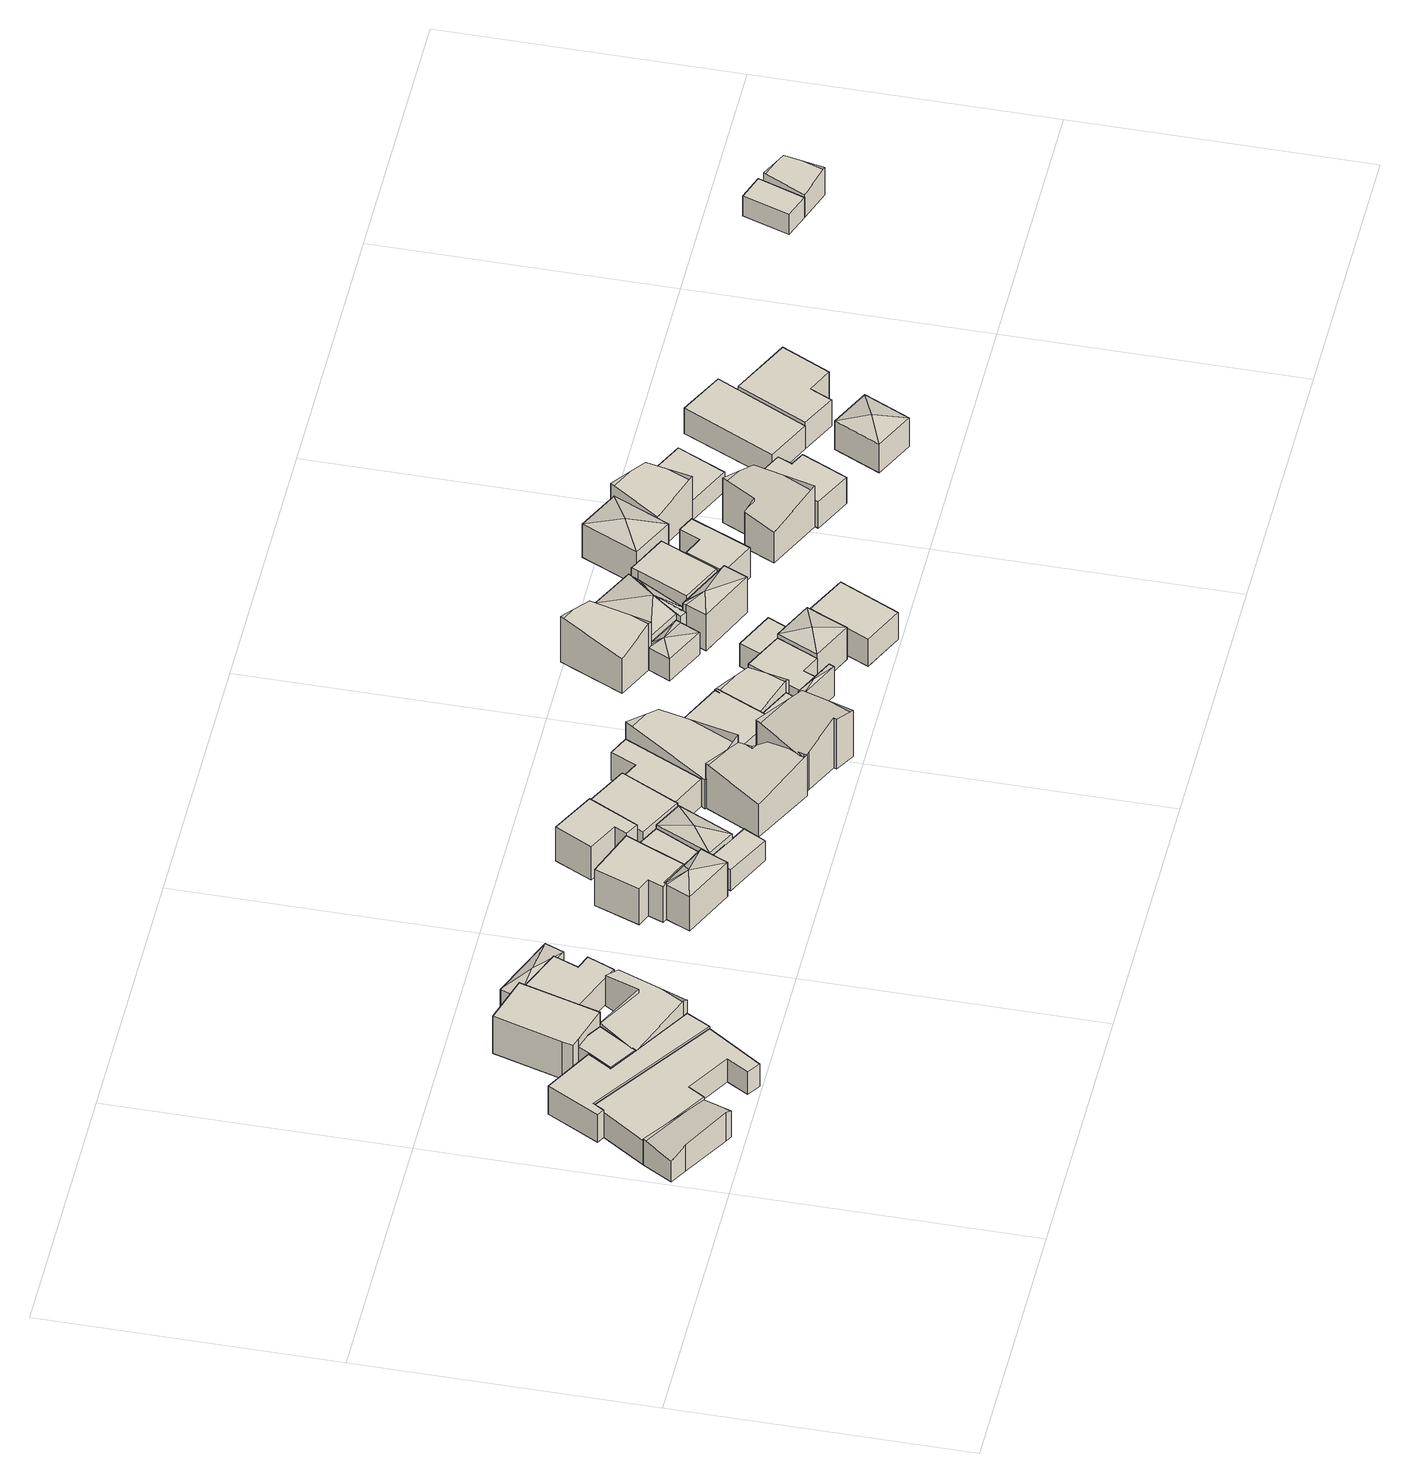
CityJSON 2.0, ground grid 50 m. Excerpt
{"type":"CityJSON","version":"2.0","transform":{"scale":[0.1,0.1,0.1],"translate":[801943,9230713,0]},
"CityObjects":{
"building1":{"type":"Building","attributes":{"Building Type":"Residential","Roof Shape":"gable","Roof Material":"Concrete Glazed Tile","Roof Material Code":1,"Roof Direction":"northwest","Building Height":4.26,"Roof Slope":30.9,"Footprint Area":79.49,"Solar PV Capacity Low":9.95,"Solar PV Capacity High":13.07,"Solar Annual Energy Low":14351,"Solar Annual Energy High":18914,"Suitable PV Area":59.42},"geometry":[{"type":"MultiSurface","lod":"2.2","boundaries":[[[0,1,2,3,4,5]],[[5,4,6,7]],[[4,3,8,6]],[[3,2,9,8]],[[2,1,10,9]],[[1,0,11,10]],[[0,5,7,11]],[[7,6,8,9,10,11]]]}]},
"building2":{"type":"Building","attributes":{"Building Type":"Residential","Roof Shape":"shed","Roof Material":"Concrete Glazed Tile","Roof Material Code":1,"Roof Direction":"northwest","Building Height":4.74,"Roof Slope":11.1,"Footprint Area":238.52,"Solar PV Capacity Low":29.86,"Solar PV Capacity High":39.22,"Solar Annual Energy Low":43064,"Solar Annual Energy High":56754,"Suitable PV Area":178.29},"geometry":[{"type":"MultiSurface","lod":"2.2","boundaries":[[[12,0,5,13,14,15,16,17,18]],[[18,17,19,20]],[[17,16,21,19]],[[16,15,22,21]],[[15,14,23,22]],[[14,13,24,23]],[[13,5,25,24]],[[5,0,26,25]],[[0,12,27,26]],[[12,18,20,27]],[[20,19,21,22,23,24,25,26,27]]]}]},
"building3":{"type":"Building","attributes":{"Building Type":"Residential","Roof Shape":"shed","Roof Material":"Concrete Glazed Tile","Roof Material Code":1,"Roof Direction":"northwest","Building Height":5.39,"Roof Slope":14.2,"Footprint Area":151.23,"Solar PV Capacity Low":18.93,"Solar PV Capacity High":24.87,"Solar Annual Energy Low":27303,"Solar Annual Energy High":35983,"Suitable PV Area":113.04},"geometry":[{"type":"MultiSurface","lod":"2.2","boundaries":[[[28,29,30,31,32,33,34,35,12,18,17]],[[17,18,36,37]],[[18,12,38,36]],[[12,35,39,38]],[[35,34,40,39]],[[34,33,41,40]],[[33,32,42,41]],[[32,31,43,42]],[[31,30,44,43]],[[30,29,45,44]],[[29,28,46,45]],[[28,17,37,46]],[[37,36,38,39,40,41,42,43,44,45,46]]]}]},
"building4":{"type":"Building","attributes":{"Building Type":"Residential","Roof Shape":"shed","Roof Material":"Concrete Glazed Tile","Roof Material Code":1,"Roof Direction":"northwest","Building Height":5.84,"Roof Slope":19.9,"Footprint Area":42,"Solar PV Capacity Low":5.26,"Solar PV Capacity High":6.91,"Solar Annual Energy Low":7582,"Solar Annual Energy High":9993,"Suitable PV Area":31.39},"geometry":[{"type":"MultiSurface","lod":"2.2","boundaries":[[[47,48,33,32,31,49]],[[49,31,50,51]],[[31,32,52,50]],[[32,33,53,52]],[[33,48,54,53]],[[48,47,55,54]],[[47,49,51,55]],[[51,50,52,53,54,55]]]}]},
"building5":{"type":"Building","attributes":{"Building Type":"Residential","Roof Shape":"flat","Roof Material":"Concrete Aluminum Tile","Roof Material Code":2,"Roof Direction":"northwest","Building Height":7.81,"Roof Slope":11.1,"Footprint Area":122,"Solar PV Capacity Low":15.28,"Solar PV Capacity High":20.06,"Solar Annual Energy Low":22027,"Solar Annual Energy High":29030,"Suitable PV Area":91.2},"geometry":[{"type":"MultiSurface","lod":"2.2","boundaries":[[[56,57,58,59,48,60,61,62]],[[62,61,63,64]],[[61,60,65,63]],[[60,48,66,65]],[[48,59,67,66]],[[59,58,68,67]],[[58,57,69,68]],[[57,56,70,69]],[[56,62,64,70]],[[64,63,65,66,67,68,69,70]]]}]},
"building6":{"type":"Building","attributes":{"Building Type":"Residential","Roof Shape":"gable","Roof Material":"Asbestos Sheet","Roof Material Code":4,"Roof Direction":"northwest","Building Height":5.46,"Roof Slope":28.1,"Footprint Area":108.87,"Solar PV Capacity Low":13.63,"Solar PV Capacity High":17.9,"Solar Annual Energy Low":19657,"Solar Annual Energy High":25906,"Suitable PV Area":81.38},"geometry":[{"type":"MultiSurface","lod":"2.2","boundaries":[[[28,71,72,73,49,31,30,29]],[[29,30,74,75]],[[30,31,76,74]],[[31,49,77,76]],[[49,73,78,77]],[[73,72,79,78]],[[72,71,80,79]],[[71,28,81,80]],[[28,29,75,81]],[[75,74,76,77,78,79,80,81]]]}]},
"building7":{"type":"Building","attributes":{"Building Type":"Residential","Roof Shape":"shed","Roof Material":"Concrete Aluminum Tile","Roof Material Code":2,"Roof Direction":"northwest","Building Height":5.53,"Roof Slope":16.6,"Footprint Area":101.98,"Solar PV Capacity Low":12.77,"Solar PV Capacity High":16.77,"Solar Annual Energy Low":18412,"Solar Annual Energy High":24266,"Suitable PV Area":76.23},"geometry":[{"type":"MultiSurface","lod":"2.2","boundaries":[[[56,62,61,82,83,84,85,86]],[[86,85,87,88]],[[85,84,89,87]],[[84,83,90,89]],[[83,82,91,90]],[[82,61,92,91]],[[61,62,93,92]],[[62,56,94,93]],[[56,86,88,94]],[[88,87,89,90,91,92,93,94]]]}]},
"building8":{"type":"Building","attributes":{"Building Type":"Residential","Roof Shape":"hip","Roof Material":"Concrete Glazed Tile","Roof Material Code":1,"Roof Direction":"northwest","Building Height":4.33,"Roof Slope":20.4,"Footprint Area":42.66,"Solar PV Capacity Low":5.34,"Solar PV Capacity High":7.02,"Solar Annual Energy Low":7703,"Solar Annual Energy High":10152,"Suitable PV Area":31.89},"geometry":[{"type":"MultiSurface","lod":"2.2","boundaries":[[[95,96,97,98]],[[98,97,99,100]],[[97,96,101,99]],[[96,95,102,101]],[[95,98,100,102]],[[100,99,103]],[[99,101,103]],[[101,102,103]],[[102,100,103]]]}]},
"building9":{"type":"Building","attributes":{"Building Type":"Residential","Roof Shape":"hip","Roof Material":"Concrete Glazed Tile","Roof Material Code":1,"Roof Direction":"northwest","Building Height":7.24,"Roof Slope":26.5,"Footprint Area":48.93,"Solar PV Capacity Low":6.13,"Solar PV Capacity High":8.05,"Solar Annual Energy Low":8834,"Solar Annual Energy High":11643,"Suitable PV Area":36.58},"geometry":[{"type":"MultiSurface","lod":"2.2","boundaries":[[[104,105,106,107,108,109]],[[109,108,110,111]],[[108,107,112,110]],[[107,106,113,112]],[[106,105,114,113]],[[105,104,115,114]],[[104,109,111,115]],[[111,110,116]],[[110,112,116]],[[112,113,116]],[[113,114,116]],[[114,115,116]],[[115,111,116]]]}]},
"building10":{"type":"Building","attributes":{"Building Type":"Residential","Roof Shape":"flat","Roof Material":"Concrete Aluminum Tile","Roof Material Code":2,"Roof Direction":"northwest","Building Height":7.5,"Roof Slope":6.2,"Footprint Area":89.05,"Solar PV Capacity Low":11.15,"Solar PV Capacity High":14.65,"Solar Annual Energy Low":16078,"Solar Annual Energy High":21190,"Suitable PV Area":66.57},"geometry":[{"type":"MultiSurface","lod":"2.2","boundaries":[[[106,105,104,117,118,119,120,121]],[[121,120,122,123]],[[120,119,124,122]],[[119,118,125,124]],[[118,117,126,125]],[[117,104,127,126]],[[104,105,128,127]],[[105,106,129,128]],[[106,121,123,129]],[[123,122,124,125,126,127,128,129]]]}]},
"building11":{"type":"Building","attributes":{"Building Type":"Residential","Roof Shape":"shed","Roof Material":"Concrete Aluminum Tile","Roof Material Code":2,"Roof Direction":"northwest","Building Height":4.48,"Roof Slope":16.5,"Footprint Area":63.86,"Solar PV Capacity Low":8,"Solar PV Capacity High":10.5,"Solar Annual Energy Low":11530,"Solar Annual Energy High":15195,"Suitable PV Area":47.74},"geometry":[{"type":"MultiSurface","lod":"2.2","boundaries":[[[130,104,131,132,133]],[[133,132,134,135]],[[132,131,136,134]],[[131,104,137,136]],[[104,130,138,137]],[[130,133,135,138]],[[135,134,136,137,138]]]}]},
"building12":{"type":"Building","attributes":{"Building Type":"Residential","Roof Shape":"shed","Roof Material":"Concrete Glazed Tile","Roof Material Code":1,"Roof Direction":"northwest","Building Height":4.24,"Roof Slope":19.9,"Footprint Area":35.75,"Solar PV Capacity Low":4.48,"Solar PV Capacity High":5.88,"Solar Annual Energy Low":6454,"Solar Annual Energy High":8506,"Suitable PV Area":26.72},"geometry":[{"type":"MultiSurface","lod":"2.2","boundaries":[[[132,139,140,141]],[[141,140,142,143]],[[140,139,144,142]],[[139,132,134,144]],[[132,141,143,134]],[[143,142,144,134]]]}]},
"building13":{"type":"Building","attributes":{"Building Type":"Residential","Roof Shape":"hip","Roof Material":"Concrete Aluminum Tile","Roof Material Code":2,"Roof Direction":"northwest","Building Height":5.52,"Roof Slope":22.8,"Footprint Area":58.56,"Solar PV Capacity Low":7.33,"Solar PV Capacity High":9.63,"Solar Annual Energy Low":10573,"Solar Annual Energy High":13935,"Suitable PV Area":43.78},"geometry":[{"type":"MultiSurface","lod":"2.2","boundaries":[[[133,132,145,146]],[[146,145,147,148]],[[145,132,149,147]],[[132,133,150,149]],[[133,146,148,150]],[[148,147,151]],[[147,149,151]],[[149,150,151]],[[150,148,151]]]}]},
"building14":{"type":"Building","attributes":{"Building Type":"Residential","Roof Shape":"shed","Roof Material":"Concrete Aluminum Tile","Roof Material Code":2,"Roof Direction":"northwest","Building Height":6.86,"Roof Slope":10.7,"Footprint Area":65.67,"Solar PV Capacity Low":8.22,"Solar PV Capacity High":10.8,"Solar Annual Energy Low":11856,"Solar Annual Energy High":15626,"Suitable PV Area":49.09},"geometry":[{"type":"MultiSurface","lod":"2.2","boundaries":[[[152,153,154,155,156,157]],[[157,156,158,159]],[[156,155,160,158]],[[155,154,161,160]],[[154,153,162,161]],[[153,152,163,162]],[[152,157,159,163]],[[159,158,160,161,162,163]]]}]},
"building15":{"type":"Building","attributes":{"Building Type":"Residential","Roof Shape":"flat","Roof Material":"Concrete Aluminum Tile","Roof Material Code":2,"Roof Direction":"northwest","Building Height":6.15,"Roof Slope":8.1,"Footprint Area":92.5,"Solar PV Capacity Low":11.58,"Solar PV Capacity High":15.21,"Solar Annual Energy Low":16700,"Solar Annual Energy High":22009,"Suitable PV Area":69.14},"geometry":[{"type":"MultiSurface","lod":"2.2","boundaries":[[[164,165,166,167,168,169]],[[169,168,170,171]],[[168,167,172,170]],[[167,166,173,172]],[[166,165,174,173]],[[165,164,175,174]],[[164,169,171,175]],[[171,170,172,173,174,175]]]}]},
"building16":{"type":"Building","attributes":{"Building Type":"Residential","Roof Shape":"gable","Roof Material":"Concrete Aluminum Tile","Roof Material Code":2,"Roof Direction":"northwest","Building Height":6.76,"Roof Slope":30.4,"Footprint Area":115.01,"Solar PV Capacity Low":14.4,"Solar PV Capacity High":18.91,"Solar Annual Energy Low":20764,"Solar Annual Energy High":27365,"Suitable PV Area":85.97},"geometry":[{"type":"MultiSurface","lod":"2.2","boundaries":[[[176,177,178,179,180,181,182,183]],[[183,182,184,185]],[[182,181,186,184]],[[181,180,187,186]],[[180,179,188,187]],[[179,178,189,188]],[[178,177,190,189]],[[177,176,191,190]],[[176,183,185,191]],[[185,184,186,187,188,189,190,191]]]}]},
"building17":{"type":"Building","attributes":{"Building Type":"Residential","Roof Shape":"flat","Roof Material":"Concrete Aluminum Tile","Roof Material Code":2,"Roof Direction":"northwest","Building Height":5.75,"Roof Slope":6.8,"Footprint Area":85.72,"Solar PV Capacity Low":10.73,"Solar PV Capacity High":14.1,"Solar Annual Energy Low":15476,"Solar Annual Energy High":20396,"Suitable PV Area":64.08},"geometry":[{"type":"MultiSurface","lod":"2.2","boundaries":[[[168,167,192,193,194,195]],[[195,194,196,197]],[[194,193,198,196]],[[193,192,199,198]],[[192,167,200,199]],[[167,168,201,200]],[[168,195,197,201]],[[197,196,198,199,200,201]]]}]},
"building18":{"type":"Building","attributes":{"Building Type":"Residential","Roof Shape":"gable","Roof Material":"Concrete Aluminum Tile","Roof Material Code":2,"Roof Direction":"northwest","Building Height":6.04,"Roof Slope":28.8,"Footprint Area":129.36,"Solar PV Capacity Low":16.2,"Solar PV Capacity High":21.27,"Solar Annual Energy Low":23354,"Solar Annual Energy High":30779,"Suitable PV Area":96.69},"geometry":[{"type":"MultiSurface","lod":"2.2","boundaries":[[[192,202,203,204,193]],[[193,204,205,206]],[[204,203,207,205]],[[203,202,208,207]],[[202,192,209,208]],[[192,193,206,209]],[[206,205,207,208,209]]]}]},
"building19":{"type":"Building","attributes":{"Building Type":"Residential","Roof Shape":"gable","Roof Material":"Concrete Aluminum Tile","Roof Material Code":2,"Roof Direction":"northwest","Building Height":7.48,"Roof Slope":27.2,"Footprint Area":113.96,"Solar PV Capacity Low":14.27,"Solar PV Capacity High":18.74,"Solar Annual Energy Low":20575,"Solar Annual Energy High":27116,"Suitable PV Area":85.19},"geometry":[{"type":"MultiSurface","lod":"2.2","boundaries":[[[182,181,210,211,212,213,214,215]],[[215,214,216,217]],[[214,213,218,216]],[[213,212,219,218]],[[212,211,220,219]],[[211,210,221,220]],[[210,181,222,221]],[[181,182,223,222]],[[182,215,217,223]],[[217,216,218,219,220,221,222,223]]]}]},
"building20":{"type":"Building","attributes":{"Building Type":"Residential","Roof Shape":"flat","Roof Material":"Concrete Aluminum Tile","Roof Material Code":2,"Roof Direction":"northwest","Building Height":6.69,"Roof Slope":7.1,"Footprint Area":94.88,"Solar PV Capacity Low":11.88,"Solar PV Capacity High":15.6,"Solar Annual Energy Low":17130,"Solar Annual Energy High":22576,"Suitable PV Area":70.92},"geometry":[{"type":"MultiSurface","lod":"2.2","boundaries":[[[224,225,215,226,227,228]],[[228,227,229,230]],[[227,226,231,229]],[[226,215,232,231]],[[215,225,233,232]],[[225,224,234,233]],[[224,228,230,234]],[[230,229,231,232,233,234]]]}]},
"building21":{"type":"Building","attributes":{"Building Type":"Residential","Roof Shape":"shed","Roof Material":"Concrete Glazed Tile","Roof Material Code":1,"Roof Direction":"northwest","Building Height":4.63,"Roof Slope":18.8,"Footprint Area":25,"Solar PV Capacity Low":3.13,"Solar PV Capacity High":4.11,"Solar Annual Energy Low":4514,"Solar Annual Energy High":5949,"Suitable PV Area":18.69},"geometry":[{"type":"MultiSurface","lod":"2.2","boundaries":[[[227,226,235,236]],[[236,235,237,238]],[[235,226,239,237]],[[226,227,240,239]],[[227,236,238,240]],[[237,239,240,238]]]}]},
"building22":{"type":"Building","attributes":{"Building Type":"Residential","Roof Shape":"gable","Roof Material":"Concrete Aluminum Tile","Roof Material Code":2,"Roof Direction":"northwest","Building Height":5.22,"Roof Slope":30.3,"Footprint Area":66.53,"Solar PV Capacity Low":8.33,"Solar PV Capacity High":10.94,"Solar Annual Energy Low":12011,"Solar Annual Energy High":15829,"Suitable PV Area":49.73},"geometry":[{"type":"MultiSurface","lod":"2.2","boundaries":[[[241,242,227,236,243,244]],[[244,243,245,246]],[[243,236,247,245]],[[236,227,248,247]],[[227,242,249,248]],[[242,241,250,249]],[[241,244,246,250]],[[246,245,247,248,249,250]]]}]},
"building23":{"type":"Building","attributes":{"Building Type":"Residential","Roof Shape":"hip","Roof Material":"Concrete Glazed Tile","Roof Material Code":1,"Roof Direction":"northwest","Building Height":6.17,"Roof Slope":23.2,"Footprint Area":8.07,"Solar PV Capacity Low":1.01,"Solar PV Capacity High":1.33,"Solar Annual Energy Low":1456,"Solar Annual Energy High":1919,"Suitable PV Area":6.03},"geometry":[{"type":"MultiSurface","lod":"2.2","boundaries":[[[251,252,253,254,255,256]],[[256,255,257,258]],[[255,254,259,257]],[[254,253,260,259]],[[253,252,261,260]],[[252,251,262,261]],[[251,256,258,262]],[[258,257,263]],[[257,259,263]],[[259,260,263]],[[260,261,263]],[[261,262,263]],[[262,258,263]]]}]},
"building24":{"type":"Building","attributes":{"Building Type":"Residential","Roof Shape":"flat","Roof Material":"Concrete Aluminum Tile","Roof Material Code":2,"Roof Direction":"northwest","Building Height":5.93,"Roof Slope":8.6,"Footprint Area":67.36,"Solar PV Capacity Low":8.43,"Solar PV Capacity High":11.08,"Solar Annual Energy Low":12162,"Solar Annual Energy High":16029,"Suitable PV Area":50.36},"geometry":[{"type":"MultiSurface","lod":"2.2","boundaries":[[[264,265,244,243,254,253,266]],[[266,253,267,268]],[[253,254,269,267]],[[254,243,270,269]],[[243,244,271,270]],[[244,265,272,271]],[[265,264,273,272]],[[264,266,268,273]],[[268,267,269,270,271,272,273]]]}]},
"building25":{"type":"Building","attributes":{"Building Type":"Residential","Roof Shape":"hip","Roof Material":"Concrete Aluminum Tile","Roof Material Code":2,"Roof Direction":"northwest","Building Height":6.67,"Roof Slope":21.3,"Footprint Area":59.66,"Solar PV Capacity Low":7.47,"Solar PV Capacity High":9.81,"Solar Annual Energy Low":10771,"Solar Annual Energy High":14195,"Suitable PV Area":44.59},"geometry":[{"type":"MultiSurface","lod":"2.2","boundaries":[[[265,264,274,275]],[[275,274,276,277]],[[274,264,278,276]],[[264,265,279,278]],[[265,275,277,279]],[[277,276,280]],[[276,278,280]],[[278,279,280]],[[279,277,280]]]}]},
"building26":{"type":"Building","attributes":{"Building Type":"Residential","Roof Shape":"flat","Roof Material":"Concrete Glazed Tile","Roof Material Code":1,"Roof Direction":"northwest","Building Height":4.83,"Roof Slope":5.8,"Footprint Area":33.78,"Solar PV Capacity Low":4.23,"Solar PV Capacity High":5.56,"Solar Annual Energy Low":6099,"Solar Annual Energy High":8038,"Suitable PV Area":25.25},"geometry":[{"type":"MultiSurface","lod":"2.2","boundaries":[[[281,282,283,284]],[[284,283,285,286]],[[283,282,287,285]],[[282,281,288,287]],[[281,284,286,288]],[[286,285,287,288]]]}]},
"building27":{"type":"Building","attributes":{"Building Type":"Residential","Roof Shape":"hip","Roof Material":"Concrete Glazed Tile","Roof Material Code":1,"Roof Direction":"northwest","Building Height":4.55,"Roof Slope":27.9,"Footprint Area":35.06,"Solar PV Capacity Low":4.39,"Solar PV Capacity High":5.77,"Solar Annual Energy Low":6329,"Solar Annual Energy High":8341,"Suitable PV Area":26.2},"geometry":[{"type":"MultiSurface","lod":"2.2","boundaries":[[[289,290,291,292,293,294,295,296]],[[296,295,297,298]],[[295,294,299,297]],[[294,293,300,299]],[[293,292,301,300]],[[292,291,302,301]],[[291,290,303,302]],[[290,289,304,303]],[[289,296,298,304]],[[298,297,305]],[[297,299,305]],[[299,300,305]],[[300,301,305]],[[301,302,305]],[[302,303,305]],[[303,304,305]],[[304,298,305]]]}]},
"building28":{"type":"Building","attributes":{"Building Type":"Residential","Roof Shape":"gable","Roof Material":"Concrete Aluminum Tile","Roof Material Code":2,"Roof Direction":"northwest","Building Height":7.32,"Roof Slope":25.3,"Footprint Area":89.66,"Solar PV Capacity Low":11.23,"Solar PV Capacity High":14.74,"Solar Annual Energy Low":16187,"Solar Annual Energy High":21333,"Suitable PV Area":67.02},"geometry":[{"type":"MultiSurface","lod":"2.2","boundaries":[[[306,307,292,291,290,308]],[[308,290,309,310]],[[290,291,311,309]],[[291,292,312,311]],[[292,307,313,312]],[[307,306,314,313]],[[306,308,310,314]],[[310,309,311,312,313,314]]]}]},
"building29":{"type":"Building","attributes":{"Building Type":"Residential","Roof Shape":"shed","Roof Material":"Concrete Aluminum Tile","Roof Material Code":2,"Roof Direction":"northwest","Building Height":5.62,"Roof Slope":14.2,"Footprint Area":87.13,"Solar PV Capacity Low":10.91,"Solar PV Capacity High":14.33,"Solar Annual Energy Low":15731,"Solar Annual Energy High":20732,"Suitable PV Area":65.13},"geometry":[{"type":"MultiSurface","lod":"2.2","boundaries":[[[315,316,317,318]],[[318,317,319,320]],[[317,316,321,319]],[[316,315,322,321]],[[315,318,320,322]],[[320,319,321,322]]]}]},
"building30":{"type":"Building","attributes":{"Building Type":"Residential","Roof Shape":"hip","Roof Material":"Concrete Aluminum Tile","Roof Material Code":2,"Roof Direction":"northwest","Building Height":5.93,"Roof Slope":23.7,"Footprint Area":97.03,"Solar PV Capacity Low":12.15,"Solar PV Capacity High":15.96,"Solar Annual Energy Low":17518,"Solar Annual Energy High":23087,"Suitable PV Area":72.53},"geometry":[{"type":"MultiSurface","lod":"2.2","boundaries":[[[289,296,295,323,324,325,326,327,328,329,330]],[[330,329,331,332]],[[329,328,333,331]],[[328,327,334,333]],[[327,326,335,334]],[[326,325,336,335]],[[325,324,337,336]],[[324,323,338,337]],[[323,295,339,338]],[[295,296,340,339]],[[296,289,341,340]],[[289,330,332,341]],[[332,331,342]],[[331,333,342]],[[333,334,342]],[[334,335,342]],[[335,336,342]],[[336,337,342]],[[337,338,342]],[[338,339,342]],[[339,340,342]],[[340,341,342]],[[341,332,342]]]}]},
"building31":{"type":"Building","attributes":{"Building Type":"Residential","Roof Shape":"hip","Roof Material":"Concrete Glazed Tile","Roof Material Code":1,"Roof Direction":"northwest","Building Height":7.53,"Roof Slope":20.9,"Footprint Area":47.75,"Solar PV Capacity Low":5.98,"Solar PV Capacity High":7.85,"Solar Annual Energy Low":8622,"Solar Annual Energy High":11363,"Suitable PV Area":35.7},"geometry":[{"type":"MultiSurface","lod":"2.2","boundaries":[[[325,324,323,343,344,345]],[[345,344,346,347]],[[344,343,348,346]],[[343,323,349,348]],[[323,324,350,349]],[[324,325,351,350]],[[325,345,347,351]],[[347,346,352]],[[346,348,352]],[[348,349,352]],[[349,350,352]],[[350,351,352]],[[351,347,352]]]}]},
"building32":{"type":"Building","attributes":{"Building Type":"Residential","Roof Shape":"flat","Roof Material":"Concrete Glazed Tile","Roof Material Code":1,"Roof Direction":"northwest","Building Height":7.7,"Roof Slope":13.3,"Footprint Area":82.17,"Solar PV Capacity Low":10.29,"Solar PV Capacity High":13.51,"Solar Annual Energy Low":14836,"Solar Annual Energy High":19553,"Suitable PV Area":61.42},"geometry":[{"type":"MultiSurface","lod":"2.2","boundaries":[[[328,327,326,353,354,355]],[[355,354,356,357]],[[354,353,358,356]],[[353,326,359,358]],[[326,327,360,359]],[[327,328,361,360]],[[328,355,357,361]],[[357,356,358,359,360,361]]]}]},
"building33":{"type":"Building","attributes":{"Building Type":"Residential","Roof Shape":"flat","Roof Material":"Concrete Aluminum Tile","Roof Material Code":2,"Roof Direction":"northwest","Building Height":6.28,"Roof Slope":9.7,"Footprint Area":60.91,"Solar PV Capacity Low":7.63,"Solar PV Capacity High":10.02,"Solar Annual Energy Low":10996,"Solar Annual Energy High":14492,"Suitable PV Area":45.53},"geometry":[{"type":"MultiSurface","lod":"2.2","boundaries":[[[362,363,364,365,345,366]],[[366,345,367,368]],[[345,365,369,367]],[[365,364,370,369]],[[364,363,371,370]],[[363,362,372,371]],[[362,366,368,372]],[[368,367,369,370,371,372]]]}]},
"building34":{"type":"Building","attributes":{"Building Type":"Residential","Roof Shape":"hip","Roof Material":"Concrete Aluminum Tile","Roof Material Code":2,"Roof Direction":"northwest","Building Height":7.03,"Roof Slope":28.5,"Footprint Area":85.32,"Solar PV Capacity Low":10.68,"Solar PV Capacity High":14.03,"Solar Annual Energy Low":15404,"Solar Annual Energy High":20302,"Suitable PV Area":63.78},"geometry":[{"type":"MultiSurface","lod":"2.2","boundaries":[[[373,374,375,376]],[[376,375,377,378]],[[375,374,379,377]],[[374,373,380,379]],[[373,376,378,380]],[[378,377,381]],[[377,379,381]],[[379,380,381]],[[380,378,381]]]}]},
"building35":{"type":"Building","attributes":{"Building Type":"Residential","Roof Shape":"gable","Roof Material":"Concrete Aluminum Tile","Roof Material Code":2,"Roof Direction":"northwest","Building Height":6.5,"Roof Slope":25.2,"Footprint Area":107.41,"Solar PV Capacity Low":13.45,"Solar PV Capacity High":17.66,"Solar Annual Energy Low":19391,"Solar Annual Energy High":25556,"Suitable PV Area":80.29},"geometry":[{"type":"MultiSurface","lod":"2.2","boundaries":[[[382,383,384,385,386,387]],[[387,386,388,389]],[[386,385,390,388]],[[385,384,391,390]],[[384,383,392,391]],[[383,382,393,392]],[[382,387,389,393]],[[389,388,390,391,392,393]]]}]},
"building36":{"type":"Building","attributes":{"Building Type":"Residential","Roof Shape":"gable","Roof Material":"Concrete Aluminum Tile","Roof Material Code":2,"Roof Direction":"northwest","Building Height":7.22,"Roof Slope":30.4,"Footprint Area":79.54,"Solar PV Capacity Low":9.96,"Solar PV Capacity High":13.08,"Solar Annual Energy Low":14361,"Solar Annual Energy High":18927,"Suitable PV Area":59.46},"geometry":[{"type":"MultiSurface","lod":"2.2","boundaries":[[[394,395,396,397]],[[397,396,398,399]],[[396,395,400,398]],[[395,394,401,400]],[[394,397,399,401]],[[399,398,400,401]]]}]},
"building37":{"type":"Building","attributes":{"Building Type":"Residential","Roof Shape":"shed","Roof Material":"Concrete Aluminum Tile","Roof Material Code":2,"Roof Direction":"northwest","Building Height":5.45,"Roof Slope":11,"Footprint Area":72.17,"Solar PV Capacity Low":9.04,"Solar PV Capacity High":11.87,"Solar Annual Energy Low":13030,"Solar Annual Energy High":17173,"Suitable PV Area":53.95},"geometry":[{"type":"MultiSurface","lod":"2.2","boundaries":[[[402,403,404,405,406,407]],[[407,406,408,409]],[[406,405,410,408]],[[405,404,411,410]],[[404,403,412,411]],[[403,402,413,412]],[[402,407,409,413]],[[409,408,410,411,412,413]]]}]},
"building38":{"type":"Building","attributes":{"Building Type":"Residential","Roof Shape":"shed","Roof Material":"Concrete Aluminum Tile","Roof Material Code":2,"Roof Direction":"northwest","Building Height":4.06,"Roof Slope":13.2,"Footprint Area":75.03,"Solar PV Capacity Low":9.39,"Solar PV Capacity High":12.34,"Solar Annual Energy Low":13546,"Solar Annual Energy High":17852,"Suitable PV Area":56.08},"geometry":[{"type":"MultiSurface","lod":"2.2","boundaries":[[[397,396,414,415]],[[415,414,416,417]],[[414,396,418,416]],[[396,397,419,418]],[[397,415,417,419]],[[417,416,418,419]]]}]},
"building39":{"type":"Building","attributes":{"Building Type":"Residential","Roof Shape":"hip","Roof Material":"Concrete Aluminum Tile","Roof Material Code":2,"Roof Direction":"northwest","Building Height":6,"Roof Slope":25.2,"Footprint Area":66.37,"Solar PV Capacity Low":8.31,"Solar PV Capacity High":10.92,"Solar Annual Energy Low":11983,"Solar Annual Energy High":15793,"Suitable PV Area":49.61},"geometry":[{"type":"MultiSurface","lod":"2.2","boundaries":[[[420,421,422,423]],[[423,422,424,425]],[[422,421,426,424]],[[421,420,427,426]],[[420,423,425,427]],[[425,424,428]],[[424,426,428]],[[426,427,428]],[[427,425,428]]]}]},
"building40":{"type":"Building","attributes":{"Building Type":"Residential","Roof Shape":"shed","Roof Material":"Concrete Glazed Tile","Roof Material Code":1,"Roof Direction":"northwest","Building Height":4.9,"Roof Slope":18.9,"Footprint Area":144.41,"Solar PV Capacity Low":18.08,"Solar PV Capacity High":23.75,"Solar Annual Energy Low":26072,"Solar Annual Energy High":34361,"Suitable PV Area":107.95},"geometry":[{"type":"MultiSurface","lod":"2.2","boundaries":[[[429,430,431,432]],[[432,431,433,434]],[[431,430,435,433]],[[430,429,436,435]],[[429,432,434,436]],[[434,433,435,436]]]}]},
"building41":{"type":"Building","attributes":{"Building Type":"Residential","Roof Shape":"shed","Roof Material":"Concrete Aluminum Tile","Roof Material Code":2,"Roof Direction":"northwest","Building Height":5.48,"Roof Slope":16.9,"Footprint Area":129.74,"Solar PV Capacity Low":16.24,"Solar PV Capacity High":21.34,"Solar Annual Energy Low":23423,"Solar Annual Energy High":30870,"Suitable PV Area":96.98},"geometry":[{"type":"MultiSurface","lod":"2.2","boundaries":[[[437,438,439,440,432,441]],[[441,432,442,443]],[[432,440,444,442]],[[440,439,445,444]],[[439,438,446,445]],[[438,437,447,446]],[[437,441,443,447]],[[443,442,444,445,446,447]]]}]},
"building42":{"type":"Building","attributes":{"Building Type":"Residential","Roof Shape":"flat","Roof Material":"Concrete Aluminum Tile","Roof Material Code":2,"Roof Direction":"northwest","Building Height":4.21,"Roof Slope":14.2,"Footprint Area":38.73,"Solar PV Capacity Low":4.85,"Solar PV Capacity High":6.37,"Solar Annual Energy Low":6993,"Solar Annual Energy High":9216,"Suitable PV Area":28.95},"geometry":[{"type":"MultiSurface","lod":"2.2","boundaries":[[[448,449,450,451]],[[451,450,452,453]],[[450,449,454,452]],[[449,448,455,454]],[[448,451,453,455]],[[453,452,454,455]]]}]},
"building43":{"type":"Building","attributes":{"Building Type":"Residential","Roof Shape":"gable","Roof Material":"Concrete Aluminum Tile","Roof Material Code":2,"Roof Direction":"northwest","Building Height":4.72,"Roof Slope":26.3,"Footprint Area":44.55,"Solar PV Capacity Low":5.58,"Solar PV Capacity High":7.33,"Solar Annual Energy Low":8044,"Solar Annual Energy High":10601,"Suitable PV Area":33.3},"geometry":[{"type":"MultiSurface","lod":"2.2","boundaries":[[[456,450,457,458]],[[458,457,459,460]],[[457,450,461,459]],[[450,456,462,461]],[[456,458,460,462]],[[460,459,461,462]]]}]}
},
"vertices":[
[37,144,0],[8,94,0],[37,77,0],[117,30,0],[127,24,0],[156,73,0],[127,24,55],[156,73,43],[117,30,60],[37,77,55],[8,94,43],[37,144,55],
[86,217,0],[173,101,0],[249,56,0],[227,19,0],[249,5,0],[310,97,0],[98,236,0],[310,97,49],[98,236,52],[249,5,47],[227,19,48],[249,56,48],[173,101,49],[156,73,49],[37,144,50],[86,217,52],
[332,139,0],[331,137,0],[324,141,0],[229,197,0],[181,226,0],[205,266,0],[120,312,0],[73,224,0],[98,236,57],[310,97,54],[86,217,57],[73,224,57],[120,312,59],[205,266,58],[181,226,57],[229,197,56],[324,141,55],[331,137,55],[332,139,55],
[219,290,0],[215,284,0],[267,261,0],[229,197,58],[267,261,61],[181,226,59],[205,266,61],[215,284,61],[219,290,62],
[318,401,0],[238,424,0],[203,307,0],[198,289,0],[281,264,0],[295,311,0],[321,400,0],[295,311,78],[321,400,78],[281,264,78],[215,284,78],[198,289,78],[203,307,78],[238,424,78],[318,401,78],
[405,261,0],[379,276,0],[344,216,0],[324,141,86],[331,137,83],[229,197,55],[267,261,69],[344,216,78],[379,276,64],[405,261,55],[332,139,82],
[405,268,0],[423,313,0],[397,323,0],[413,365,0],[319,401,0],[413,365,58],[319,401,59],[397,323,57],[423,313,57],[405,268,55],[295,311,57],[321,400,59],[318,401,59],
[324,401,0],[441,355,0],[454,387,0],[337,433,0],[454,387,43],[337,433,43],[441,355,43],[324,401,43],[389,394,49],
[641,208,0],[594,229,0],[592,225,0],[573,184,0],[662,143,0],[683,189,0],[662,143,72],[683,189,72],[573,184,72],[592,225,72],[594,229,72],[641,208,72],[624,196,80],
[686,308,0],[600,340,0],[571,263,0],[594,254,0],[584,228,0],[594,254,75],[584,228,75],[571,263,75],[600,340,75],[686,308,75],[641,208,75],[594,229,75],[592,225,75],
[686,299,0],[640,205,0],[695,178,0],[741,272,0],[695,178,45],[741,272,47],[640,205,45],[641,208,46],[686,299,48],
[676,141,0],[754,103,0],[772,140,0],[754,103,42],[772,140,44],[676,141,44],
[745,153,0],[791,247,0],[745,153,55],[791,247,55],[695,178,55],[741,272,55],[743,213,63],
[687,420,0],[655,357,0],[708,331,0],[697,310,0],[720,298,0],[762,382,0],[720,298,69],[762,382,70],[697,310,69],[708,331,69],[655,357,70],[687,420,71],
[764,385,0],[715,287,0],[790,249,0],[792,254,0],[838,343,0],[839,347,0],[838,343,61],[839,347,61],[792,254,61],[790,249,61],[715,287,61],[764,385,61],
[913,157,0],[925,181,0],[853,218,0],[805,124,0],[912,70,0],[915,76,0],[922,90,0],[947,140,0],[922,90,81],[947,140,68],[915,76,84],[912,70,86],[805,124,68],[853,218,93],[925,181,79],[913,157,86],
[854,225,0],[919,358,0],[885,374,0],[864,331,0],[885,374,58],[864,331,58],[919,358,58],[854,225,58],[792,254,58],[838,343,58],
[850,218,0],[925,182,0],[994,322,0],[994,322,60],[919,358,94],[925,182,95],[850,218,60],[854,225,62],
[927,70,0],[983,43,0],[981,38,0],[1014,19,0],[1066,110,0],[963,161,0],[1066,110,75],[963,161,96],[1014,19,97],[981,38,104],[983,43,105],[927,70,80],[915,76,75],[922,90,78],
[973,279,0],[926,179,0],[1003,142,0],[1017,172,0],[1051,242,0],[1017,172,67],[1051,242,67],[1003,142,67],[963,161,67],[926,179,67],[973,279,67],
[1071,110,0],[1086,140,0],[1071,110,46],[1086,140,47],[1003,142,47],[1017,172,48],
[1046,244,0],[1014,174,0],[1091,137,0],[1124,208,0],[1091,137,69],[1124,208,52],[1086,140,72],[1017,172,54],[1014,174,52],[1046,244,69],
[1143,76,0],[1147,85,0],[1117,99,0],[1081,116,0],[1076,119,0],[1072,109,0],[1076,119,62],[1072,109,62],[1081,116,62],[1117,99,62],[1147,85,62],[1143,76,62],[1106,101,65],
[1159,106,0],[1192,176,0],[1127,121,0],[1117,99,59],[1127,121,59],[1081,116,59],[1091,137,59],[1124,208,59],[1192,176,59],[1159,106,59],
[1229,74,0],[1261,144,0],[1229,74,67],[1261,144,67],[1159,106,67],[1192,176,67],[1210,125,75],
[1179,233,0],[1160,191,0],[1226,160,0],[1246,202,0],[1226,160,48],[1246,202,48],[1160,191,48],[1179,233,48],
[1155,368,0],[1149,368,0],[1148,366,0],[1142,369,0],[1124,332,0],[1193,299,0],[1209,332,0],[1213,340,0],[1209,332,46],[1213,340,46],[1193,299,46],[1124,332,46],[1142,369,46],[1148,366,46],[1149,368,46],[1155,368,46],[1164,349,52],
[1132,506,0],[1081,398,0],[1200,474,0],[1149,368,95],[1200,474,73],[1148,366,95],[1142,369,98],[1081,398,73],[1132,506,95],
[1268,140,0],[1220,39,0],[1290,6,0],[1338,107,0],[1290,6,56],[1338,107,58],[1220,39,57],[1268,140,59],
[1219,326,0],[1222,332,0],[1228,329,0],[1278,414,0],[1283,426,0],[1284,425,0],[1287,431,0],[1212,468,0],[1287,431,59],[1212,468,59],[1284,425,59],[1283,426,59],[1278,414,59],[1228,329,59],[1222,332,59],[1219,326,59],[1209,332,59],[1213,340,59],[1155,368,59],[1235,381,71],
[1203,291,0],[1301,247,0],[1319,287,0],[1301,247,75],[1319,287,75],[1203,291,75],[1219,326,75],[1222,332,75],[1228,329,75],[1249,302,82],
[1237,329,0],[1307,296,0],[1352,393,0],[1307,296,77],[1352,393,77],[1237,329,77],[1278,414,77],[1283,426,77],[1284,425,77],
[1426,361,0],[1398,374,0],[1382,339,0],[1349,353,0],[1380,259,0],[1319,287,63],[1380,259,63],[1349,353,63],[1382,339,63],[1398,374,63],[1426,361,63],
[1372,522,0],[1327,427,0],[1400,392,0],[1445,487,0],[1400,392,70],[1445,487,70],[1327,427,70],[1372,522,70],[1386,457,81],
[1494,326,0],[1468,271,0],[1445,281,0],[1420,229,0],[1514,185,0],[1564,292,0],[1514,185,86],[1564,292,65],[1420,229,65],[1445,281,75],[1468,271,85],[1494,326,94],
[1447,493,0],[1409,411,0],[1489,373,0],[1527,455,0],[1489,373,93],[1527,455,72],[1409,411,72],[1447,493,93],
[1588,237,0],[1599,261,0],[1560,280,0],[1512,179,0],[1576,148,0],[1612,225,0],[1576,148,55],[1612,225,56],[1512,179,55],[1560,280,56],[1599,261,56],[1588,237,56],
[1564,338,0],[1602,419,0],[1564,338,41],[1602,419,42],[1489,373,41],[1527,455,43],
[1693,191,0],[1655,113,0],[1723,80,0],[1761,158,0],[1723,80,60],[1761,158,60],[1655,113,60],[1693,191,60],[1708,136,70],
[1757,389,0],[1680,426,0],[1607,272,0],[1684,236,0],[1607,272,50],[1684,236,49],[1680,426,54],[1757,389,53],
[1761,244,0],[1805,224,0],[1843,305,0],[1740,354,0],[1744,207,0],[1684,236,56],[1744,207,55],[1740,354,59],[1843,305,58],[1805,224,55],[1761,244,56],
[2184,440,0],[2157,361,0],[2200,346,0],[2228,425,0],[2200,346,42],[2228,425,42],[2157,361,42],[2184,440,42],
[2225,416,0],[2257,326,0],[2282,396,0],[2257,326,58],[2282,396,47],[2200,346,47],[2225,416,58]
]}
